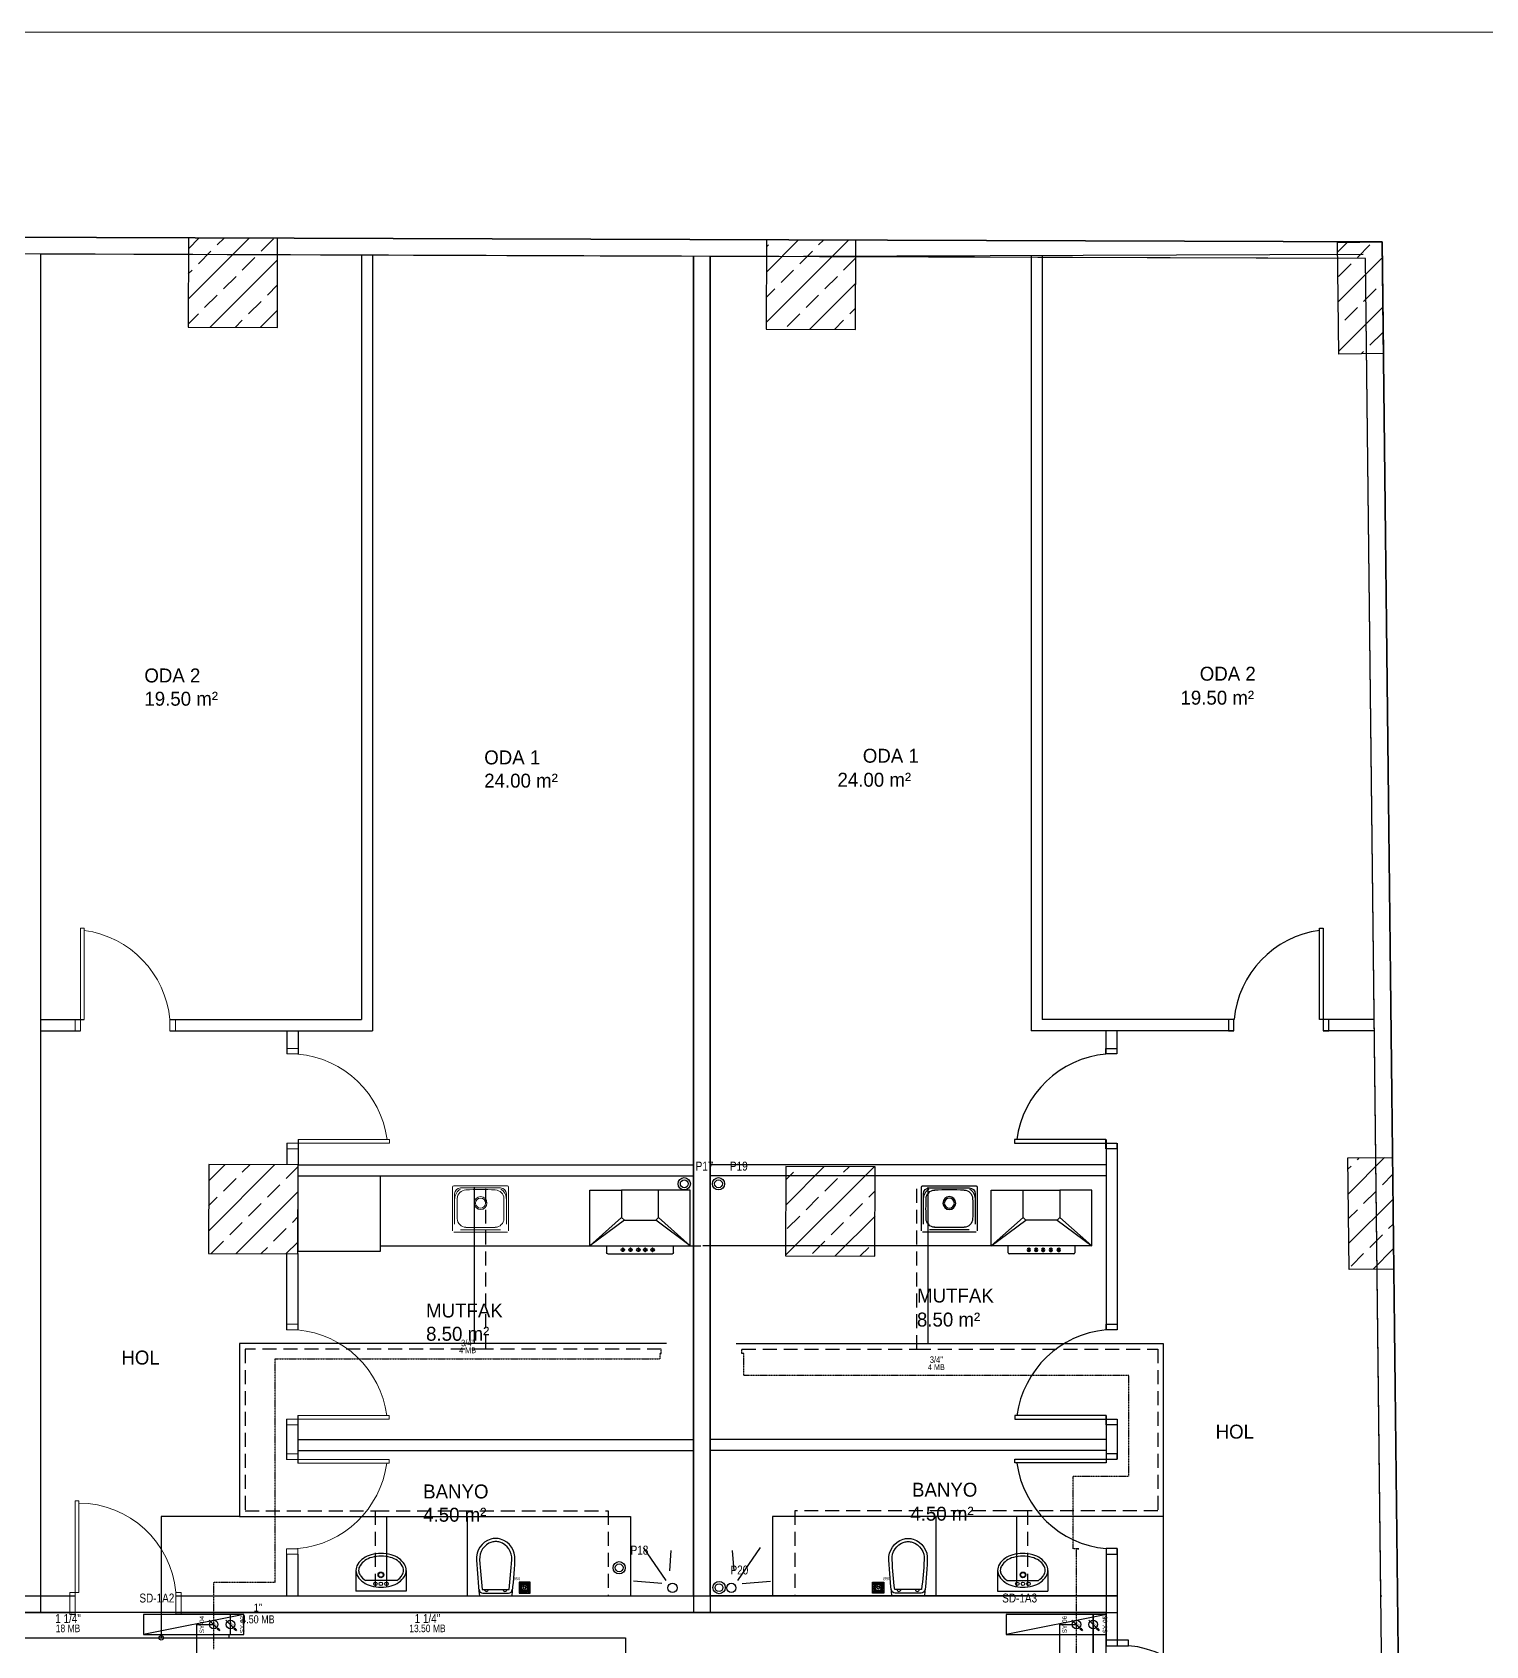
# Model space of a CAD drawing. Header units: centimetres. Extents: x 247996 to 315152, y -468471 to -440326.
# Drawn here: x 255260 to 256563, y -441772 to -440327 of the extents above; entities that cross this region are included whole.
import ezdxf
from ezdxf.enums import TextEntityAlignment as Align

# ---------------------------------------------------------------- set-up
doc = ezdxf.new("R2010")
doc.units = ezdxf.units.CM
doc.linetypes.add('0', pattern=[500, 500])
doc.linetypes.add('BASMA HATTI', pattern=[0.375, 0.25, -0.125])
for name, color, linetype, lineweight in [('SCOTT-ANTED', 144, 'Continuous', 0), ('SCOTT-ARC_Tefriş1', 117, 'Continuous', 9), ('SCOTT-M_Kapi_Kesit', 171, 'Continuous', 20), ('SCOTT-MTY-SICAKSU-BORU', 1, 'BASMA HATTI', 30), ('SCOTT-MTY-SOGUKSU-BORU', 5, '0', 30), ('SCOTT-MTY-TEMIZSU-CAP', 101, 'Continuous', 30)]:
    doc.layers.add(name, color=color, linetype=linetype, lineweight=lineweight)
for name, color, linetype in [('SCOTT-MD-YUK-BIRIMI', 7, 'Continuous'), ('SCOTT-MKDU0', 50, 'Continuous'), ('SCOTT-MTY-PISSU-KOLON', 211, 'Continuous'), ('SCOTT-MTY-PISSU-KOLONNO', 211, 'Continuous'), ('SCOTT-MTY-SAYAC', 3, 'Continuous'), ('SCOTT-MTY-SIRKULASYON-BORU', 31, 'Continuous'), ('SCOTT-MTY-TEFRIS', 15, 'Continuous'), ('SCOTT-MTY-VANA', 1, 'Continuous')]:
    doc.layers.add(name, color=color, linetype=linetype)
doc.styles.add('CAP', font='wturkce.SHX', dxfattribs={"width": 0.65})
doc.styles.add('MtXpl_Comic_Sans_MS', font='comic.ttf')
doc.styles.add('ROTAS', font='arial.ttf')

# ---------------------------------------------------------------- blocks, each defined once
blk = doc.blocks.new('T-DOLAP')
blk.add_line((-45, -9), (45, 9))
blk.add_lwpolyline([(-45, -9), (45, -9), (45, 9), (-45, 9)], close=True)
blk = doc.blocks.new('MTY-SU SAYACI')
at = {"layer": 'SCOTT-MTY-VANA'}
blk.add_hatch(color=256, dxfattribs=at).paths.add_polyline_path([(9.8, 9.8), (5.6, 7), (7, 5.6)])
for p, q in [((-7.3, -7.3), (6.3, 6.3)), ((5.6, 7), (9.8, 9.8)), ((7, 5.6), (5.6, 7)), ((7, 5.6), (9.8, 9.8))]:
    blk.add_line(p, q, dxfattribs=at)
blk.add_circle((0, 0), 7, dxfattribs=at)
blk.add_attdef('CAP', (-2.3, -1.2), '', height=2.5, rotation=45, dxfattribs=at)
blk = doc.blocks.new('T-KOLON-P')
for radius in [5.5, 3.5]:
    blk.add_circle((0, 0), radius)
blk = doc.blocks.new('ocak+dav')
for p, q in [((0, 50), (28.5, 24.5)), ((31, 27), (0, 50)), ((0, 50), (90, 50)), ((0, 50), (0, 0)), ((90, 50), (59, 27)), ((61.5, 24.5), (90, 50)), ((90, 50), (90, 0)), ((0, 0), (28.5, 0)), ((90, 0), (61.5, 0))]:
    blk.add_line(p, q)
at = {"color": 251}
for p, q in [((15, 50), (15, 56.3)), ((16, 57.3), (74, 57.3)), ((75, 56.3), (75, 50))]:
    blk.add_line(p, q, dxfattribs=at)
at = {"color": 7}
for p, q in [((29.2, 54.6), (29.2, 55.1)), ((29.8, 55.1), (29.2, 55.1)), ((29.2, 52.1), (29.2, 54.6)), ((29.8, 52.1), (29.2, 52.1)), ((29.8, 54.6), (29.8, 55.1)), ((29.8, 52.1), (29.8, 54.6)), ((36.2, 54.6), (36.2, 55.1)), ((36.8, 55.1), (36.2, 55.1)), ((36.2, 52.1), (36.2, 54.6)), ((36.8, 52.1), (36.2, 52.1)), ((36.8, 54.6), (36.8, 55.1)), ((36.8, 52.1), (36.8, 54.6)), ((43.2, 54.6), (43.2, 55.1)), ((43.8, 55.1), (43.2, 55.1)), ((43.2, 52.1), (43.2, 54.6)), ((43.8, 52.1), (43.2, 52.1)), ((43.8, 54.6), (43.8, 55.1)), ((43.8, 52.1), (43.8, 54.6)), ((49.4, 54.6), (49.4, 55.1)), ((49.4, 55.1), (50, 55.1)), ((49.4, 52.1), (49.4, 54.6)), ((50, 52.1), (49.4, 52.1)), ((50, 54.6), (50, 55.1)), ((50, 52.1), (50, 54.6)), ((55.9, 54.6), (55.9, 55.1)), ((55.9, 55.1), (56.6, 55.1)), ((55.9, 52.1), (55.9, 54.6)), ((56.6, 52.1), (55.9, 52.1)), ((56.6, 54.6), (56.6, 55.1)), ((56.6, 52.1), (56.6, 54.6))]:
    blk.add_line(p, q, dxfattribs=at)
at = {"color": 251}
for centre, start, end in [((16, 56.3), 90, 180), ((74, 56.3), 0, 90)]:
    blk.add_arc(centre, 1, start, end, dxfattribs=at)
at = {"color": 7}
for centre, start, end in [((29.5, 53.6), 102.6235, 257.3767), ((29.5, 53.6), 280.5754, 79.4621), ((36.5, 53.6), 102.6235, 257.3767), ((36.5, 53.6), 280.5754, 79.4621), ((43.5, 53.6), 102.6235, 257.3767), ((43.5, 53.6), 280.5754, 79.4621), ((49.7, 53.6), 102.6235, 257.3767), ((49.7, 53.6), 280.5754, 79.4621), ((56.3, 53.6), 102.6235, 257.3767), ((56.3, 53.6), 280.5754, 79.4621)]:
    blk.add_arc(centre, 1.54, start, end, dxfattribs=at)
at = {"invisible_edges": 1}
for points in [[(61.5, 24.5), (28.5, 24.5), (31, 27), (59, 27)], [(28.5, 24.5), (61.5, 24.5), (61.5, 0), (28.5, 0)]]:
    blk.add_3dface(points, dxfattribs=at)
blk = doc.blocks.new('UIU')
at = {"layer": 'SCOTT-ARC_Tefriş1'}
for p, q in [((534349.4, 4471056.6), (534349.4, 4471096)), ((534350.4, 4471097), (534398.4, 4471097)), ((534356.6, 4471095.2), (534392.3, 4471095.2)), ((534399.4, 4471096), (534399.4, 4471056.6)), ((534351.3, 4471062.8), (534351.3, 4471089.9)), ((534397.6, 4471089.9), (534397.6, 4471062.8)), ((534398.4, 4471055.6), (534350.4, 4471055.6)), ((534392.3, 4471057.5), (534356.6, 4471057.5))]:
    blk.add_line(p, q, dxfattribs=at)
at = {"layer": 'SCOTT-ARC_Tefriş1', "extrusion": (0, 0, -1)}
for centre, major_axis, start_param, end_param in [((534350.4, 4471096), (0.707, 0.707), 3.926991, 5.497787), ((534356.6, 4471089.9), (-3.75, 3.75), 5.497787, 7.068583), ((534361.4, 4471085.4), (-7.14, 7.14), 5.524757, 6.541187), ((534361.5, 4471085.4), (-5.66, 5.66), 5.524757, 7.028844), ((534374.4, 4470761.4), (332.3, 0), 4.67265, 4.752129), ((534387.3, 4471085.4), (-5.66, 5.66), 0.825137, 2.329224), ((534392.3, 4471089.9), (3.75, 3.75), -0.785398, 0.785398), ((534387.4, 4471085.4), (7.14, 7.14), -0.258001, 0.758428), ((534398.4, 4471096), (0.707, 0.707), -0.785398, 0.785398), ((534685.7, 4471076.6), (-234.9, 234.9), 5.470817, 5.524757), ((534374.4, 4471081.6), (-4.07, 4.07), 3.926991, 10.210176), ((534374.4, 4471081.6), (-3.18, 3.18), 3.926991, 10.210176), ((534063.2, 4471076.6), (234.9, 234.9), 0.758428, 0.812368), ((534361.5, 4471067.9), (5.66, 5.66), 2.395934, 3.900021), ((534387.3, 4471067.9), (5.66, 5.66), 0.812368, 2.316455), ((534374.4, 4471391.9), (332.3, 0), 1.531058, 1.610536)]:
    blk.add_ellipse(centre, major_axis=major_axis, ratio=1, start_param=start_param, end_param=end_param, dxfattribs=at)
blk = doc.blocks.new('asudhsaudhsa')
at = {"layer": 'SCOTT-M_Kapi_Kesit'}
for points in [[(526319.1, 4501829.3), (526319.1, 4501834.3), (526329.1, 4501834.3), (526329.1, 4501829.3), (526319.1, 4501829.3)], [(526319.1, 4501744.3), (526319.1, 4501749.3), (526329.1, 4501749.3), (526329.1, 4501744.3), (526319.1, 4501744.3)]]:
    blk.add_lwpolyline(points, dxfattribs=at)
blk.add_lwpolyline([(526329.1, 4501829.3), (526329.1, 4501826), (526410.9, 4501826), (526410.9, 4501829.3)], close=True, dxfattribs=at)
blk.add_arc((526320.8, 4501837.9), 88.9, 275.3081, 352.3253, dxfattribs=at)
blk = doc.blocks.new('uhasduhsadu')
at = {"layer": 'SCOTT-M_Kapi_Kesit'}
blk.add_lwpolyline([(684335.9, 4531169.3), (684332.6, 4531169.3), (684332.6, 4531251.2), (684335.9, 4531251.2)], close=True, dxfattribs=at)
for points in [[(684240.9, 4531149.3), (684245.9, 4531149.3), (684245.9, 4531169.3), (684240.9, 4531169.3), (684240.9, 4531149.3)], [(684335.9, 4531149.3), (684340.9, 4531149.3), (684340.9, 4531169.3), (684335.9, 4531169.3), (684335.9, 4531149.3)]]:
    blk.add_lwpolyline(points, dxfattribs=at)
blk.add_arc((684333.2, 4531161.7), 87.6, 90.3687, 174.9809, dxfattribs=at)
blk = doc.blocks.new('SUZGEC1')
at = {"layer": 'SCOTT-MTY-TEFRIS'}
blk.add_lwpolyline([(-5, -5), (-5, 5), (5, 5), (5, -5)], close=True, dxfattribs=at)
for points in [[(-4.3, 3.9), (-2, 1.5, 0.029484), (-2.2, 1.3), (-4.3, 2.5)], [(-2.5, 0.3), (-4.3, 0.3), (-4.3, 1.7), (-2.4, 0.7, 0.032775)], [(-3.9, 4.3), (-2.5, 4.3), (-1.3, 2.2, 0.029484), (-1.5, 2)], [(-0.7, 2.4, -0.032775), (-0.3, 2.5), (-0.3, 4.3), (-1.7, 4.3)], [(0.3, 2.5), (0.3, 4.3), (1.7, 4.3), (0.7, 2.4, 0.032775)], [(1.3, 2.2), (2.5, 4.3), (3.9, 4.3), (1.5, 2, 0.029484)], [(4.3, 3.9), (2, 1.5, -0.029484), (2.2, 1.3), (4.3, 2.5)], [(4.3, 0.3), (4.3, 1.7), (2.4, 0.7, -0.032775), (2.5, 0.3)], [(-2.5, -0.3), (-4.3, -0.3), (-4.3, -1.7), (-2.4, -0.7, -0.032775)], [(-4.3, -3.9), (-2, -1.5, -0.029484), (-2.2, -1.3), (-4.3, -2.5)], [(-3.9, -4.3), (-2.5, -4.3), (-1.3, -2.2, -0.029484), (-1.5, -2)], [(-0.3, -4.3), (-1.7, -4.3), (-0.7, -2.4, 0.032775), (-0.3, -2.5)], [(0.3, -2.5), (0.3, -4.3), (1.7, -4.3), (0.7, -2.4, -0.032775)], [(2.5, -4.3), (1.3, -2.2, 0.029484), (1.5, -2), (3.9, -4.3)], [(4.3, -2.5), (4.3, -3.9), (2, -1.5, 0.029484), (2.2, -1.3)], [(4.3, -0.3), (4.3, -1.7), (2.4, -0.7, 0.032775), (2.5, -0.3)]]:
    blk.add_lwpolyline(points, format="xyb", close=True, dxfattribs=at)
blk.add_circle((0, 0), 1.25, dxfattribs=at)
at = {"layer": 'SCOTT-MD-YUK-BIRIMI', "color": 6, "style": 'CAP'}
for tag, p in [('PS', (-2.1, 0)), ('PSCP', (4.3, 6.7))]:
    blk.add_attdef(tag, p, '', height=2.5, dxfattribs=at)

msp = doc.modelspace()

# ---------------------------------------------------------------- linework, layer by layer
at = {"layer": 'SCOTT-ANTED'}
msp.add_line((276712.4, -440326.5), (248038.8, -440326.5), dxfattribs=at)
at = {"layer": 'SCOTT-MKDU0', "color": 8, "ltscale": 0.03}
for p, q in [((256469.8, -440514.4), (254652.9, -440508.2)), ((254652.9, -440508.2), (256469.8, -440514.4)), ((256454.9, -440529.3), (254667.9, -440523.2)), ((255400.3, -440510.8), (255400.1, -440590.8)), ((255400.2, -440565.5), (255454.7, -440511)), ((255400.3, -440520.5), (255410, -440510.8)), ((255480.3, -440511), (255400.3, -440510.8)), ((255409.3, -440533.9), (255420.5, -440522.7)), ((255426.2, -440517.1), (255432.4, -440510.9)), ((255465.4, -440522.7), (255476.7, -440511.5)), ((255480.1, -440591), (255480.3, -440511)), ((255918.3, -440512.5), (255918.1, -440592.5)), ((255918.1, -440586.4), (255991.7, -440512.8)), ((255918.2, -440541.4), (255947, -440512.6)), ((255998.3, -440512.8), (255918.3, -440512.5)), ((255918.3, -440518.8), (255920.1, -440517.1)), ((255948.1, -440533.9), (255959.4, -440522.7)), ((255965, -440517.1), (255969.4, -440512.7)), ((255998.1, -440592.8), (255998.3, -440512.8)), ((256429.9, -440514.9), (256469.9, -440514.4)), ((256431, -440614.9), (256429.9, -440514.9)), ((256430, -440523.5), (256438.7, -440514.8)), ((256447.7, -440528.3), (256458.9, -440517.1)), ((256500.1, -443160.1), (256469.8, -440514.4)), ((256469.8, -440514.4), (256500.1, -443160.1)), ((256469.9, -440514.4), (256471, -440614.4)), ((255267.9, -440525.2), (255267.9, -441742.1)), ((255267.9, -440525.3), (255267.9, -441742.1)), ((255852.9, -440527.3), (255267.9, -440525.3)), ((255267.9, -440525.3), (255267.9, -441727.1)), ((255419.8, -440590.8), (255480.3, -440530.3)), ((255448.6, -440539.6), (255459.8, -440528.3)), ((255555.4, -440526.3), (255555.4, -441211)), ((255565.4, -440526.3), (255565.4, -441221)), ((255852.9, -440527.3), (255852.9, -441742.1)), ((255852.9, -440527.3), (255852.9, -441742.1)), ((255852.9, -441727.1), (255852.9, -440527.3)), ((255867.9, -440527.3), (256452.9, -440525.3)), ((255867.9, -440527.3), (255867.9, -441742.1)), ((255867.9, -441727.1), (255867.9, -440527.3)), ((256454.9, -440529.3), (255867.9, -440527.3)), ((255867.9, -440527.3), (255867.9, -441727.1)), ((255867.9, -440527.3), (255867.9, -441742.1)), ((255987.4, -440539.6), (255998.3, -440528.7)), ((256155.4, -440526.3), (256155.4, -441221)), ((256165.4, -440526.3), (256165.4, -441211)), ((256430.5, -440567.9), (256470.1, -440528.4)), ((256430.8, -440545.2), (256442, -440533.9)), ((256485.1, -443159.5), (256454.9, -440529.3)), ((256468.6, -441727.1), (256454.9, -440529.3)), ((255400.2, -440543), (255403.7, -440539.6)), ((255431.8, -440556.4), (255443, -440545.2)), ((255931.3, -440550.8), (255942.5, -440539.6)), ((255956.7, -440592.7), (255998.2, -440551.2)), ((255970.6, -440556.4), (255981.8, -440545.2)), ((256470.1, -440550.8), (256470.3, -440550.6)), ((255414.9, -440573.2), (255426.2, -440562)), ((255471.1, -440562), (255480.2, -440552.9)), ((255918.2, -440563.9), (255925.7, -440556.4)), ((255953.7, -440573.2), (255965, -440562)), ((256453.3, -440567.6), (256464.5, -440556.4)), ((255400.1, -440588.1), (255409.3, -440578.8)), ((255454.2, -440578.8), (255465.4, -440567.6)), ((255464.5, -440591), (255480.1, -440575.4)), ((255936.9, -440590.1), (255948.1, -440578.8)), ((255993, -440578.8), (255998.1, -440573.7)), ((256431, -440612.3), (256470.6, -440572.8)), ((256436.4, -440584.5), (256447.7, -440573.2)), ((255400.1, -440590.8), (255480.1, -440591)), ((255442.1, -440590.9), (255448.6, -440584.5)), ((255918.1, -440592.5), (255998.1, -440592.8)), ((255979.1, -440592.8), (255987.4, -440584.5)), ((256430.8, -440590.1), (256430.8, -440590.1)), ((256458.9, -440606.9), (256470.1, -440595.7)), ((256471, -440614.4), (256431, -440614.9)), ((256451.1, -440614.6), (256453.3, -440612.5)), ((255267.9, -441211), (255307.1, -441211)), ((255383.8, -441211), (255555.4, -441211)), ((256337.1, -441211), (256165.4, -441211)), ((256462.7, -441211), (256413.8, -441211)), ((255267.9, -441221), (255303.8, -441221)), ((255267.9, -441221), (255303.8, -441221)), ((255383.8, -441221), (255565.4, -441221)), ((255383.8, -441221), (255565.4, -441221)), ((255488.6, -441220.7), (255488.6, -441241.8)), ((255498.6, -441220.7), (255498.6, -441241.8)), ((256337.1, -441221), (256155.4, -441221)), ((256337.1, -441221), (256155.4, -441221)), ((256222.3, -441220.7), (256222.3, -441241.8)), ((256232.3, -441220.7), (256232.3, -441241.8)), ((256462.8, -441221), (256417.1, -441221)), ((256462.8, -441221), (256417.1, -441221)), ((255498.6, -441318.5), (255498.6, -441340.7)), ((256222.6, -441318.5), (256222.6, -441341)), ((255488.6, -441321.8), (255488.6, -441340.7)), ((256222.6, -441321.8), (256222.6, -441488.9)), ((256232.6, -441321.8), (256232.6, -441383.6)), ((255418.6, -441340.7), (255418.3, -441420.7)), ((255418.4, -441400.5), (255477.9, -441340.9)), ((255418.5, -441355.4), (255433.2, -441340.8)), ((255498.6, -441341), (255418.6, -441340.7)), ((255448.6, -441347.8), (255455.6, -441340.8)), ((255487.9, -441353.4), (255498.6, -441342.7)), ((255498.3, -441421), (255498.6, -441341)), ((255498.6, -441341), (255852.9, -441341)), ((256222.6, -441341), (255867.9, -441341)), ((255935.7, -441342.6), (255935.4, -441422.6)), ((255935.4, -441422.2), (256014.8, -441342.9)), ((255935.6, -441377.2), (255970, -441342.7)), ((256015.7, -441342.9), (255935.7, -441342.6)), ((255935.7, -441354.6), (255942.5, -441347.8)), ((255987.4, -441347.8), (255992.4, -441342.8)), ((256015.4, -441422.9), (256015.7, -441342.9)), ((256439.3, -441334.9), (256479.3, -441334.5)), ((256440.4, -441434.9), (256439.3, -441334.9)), ((256439.4, -441344.8), (256442, -441342.2)), ((256439.7, -441367), (256472.1, -441334.6)), ((256447.7, -441336.6), (256449.4, -441334.8)), ((256479.3, -441334.5), (256480.4, -441434.5)), ((255431.8, -441364.6), (255443, -441353.4)), ((255471.1, -441370.2), (255482.3, -441359)), ((255498.6, -441351), (255852.9, -441351)), ((256222.3, -441351), (255867.9, -441351)), ((255970.6, -441364.6), (255981.8, -441353.4)), ((256057.1, -441400.4), (256057.1, -441361)), ((256058.1, -441360), (256106.1, -441360)), ((256064.3, -441361.8), (256100, -441361.8)), ((256107.1, -441361), (256107.1, -441400.4)), ((256470.1, -441359), (256479.5, -441349.6)), ((255418.4, -441377.9), (255426.2, -441370.2)), ((255442.9, -441420.8), (255498.5, -441365.2)), ((255454.2, -441387.1), (255465.4, -441375.8)), ((255953.7, -441381.5), (255965, -441370.2)), ((255993, -441387.1), (256004.3, -441375.8)), ((256009.9, -441370.2), (256015.6, -441364.5)), ((256059, -441394.2), (256059, -441367.1)), ((256105.3, -441367.1), (256105.3, -441394.2)), ((256119.7, -441363.7), (256148.2, -441363.7)), ((256119.7, -441413.7), (256119.7, -441363.7)), ((256209.7, -441363.7), (256181.2, -441363.7)), ((256209.7, -441413.7), (256209.7, -441363.7)), ((256440.2, -441411.4), (256479.7, -441371.8)), ((256453.3, -441375.8), (256464.5, -441364.6)), ((255493.5, -441392.7), (255498.4, -441387.8)), ((255936.9, -441398.3), (255948.1, -441387.1)), ((255979.8, -441422.8), (256015.6, -441387)), ((256148.2, -441388.2), (256119.7, -441413.7)), ((256119.7, -441413.7), (256150.7, -441390.7)), ((256178.7, -441390.7), (256209.7, -441413.7)), ((256209.7, -441413.7), (256181.2, -441388.2)), ((256232.6, -441383.6), (256232.6, -441488.9)), ((256439.9, -441389.2), (256447.7, -441381.5)), ((255437.4, -441403.9), (255448.6, -441392.7)), ((255476.7, -441409.5), (255487.9, -441398.3)), ((255976.2, -441403.9), (255987.4, -441392.7)), ((256106.1, -441401.4), (256058.1, -441401.4)), ((256100, -441399.5), (256064.3, -441399.5)), ((256458.9, -441415.1), (256470.1, -441403.9)), ((256475.7, -441398.3), (256480, -441394)), ((255420.6, -441420.7), (255431.8, -441409.5)), ((255465.3, -441420.9), (255471.1, -441415.1)), ((255487.7, -441420.9), (255498.3, -441410.3)), ((255498.3, -441413.7), (255498.6, -441413.7)), ((255498.3, -441413.7), (255498.6, -441413.7)), ((255572.2, -441413.7), (255859.5, -441413.7)), ((255572.2, -441413.7), (255859.5, -441413.7)), ((256148.7, -441413.7), (255861.4, -441413.7)), ((256148.7, -441413.7), (255861.4, -441413.7)), ((255959.4, -441420.7), (255970.6, -441409.5)), ((256002.2, -441422.8), (256009.9, -441415.1)), ((256209.7, -441413.7), (256119.7, -441413.7)), ((256134.7, -441420), (256134.7, -441413.7)), ((256153.1, -441415.7), (256153.1, -441418.3)), ((256153.1, -441415.7), (256153.7, -441415.7)), ((256153.1, -441418.3), (256153.1, -441418.8)), ((256153.7, -441418.8), (256153.1, -441418.8)), ((256153.7, -441415.7), (256153.7, -441418.3)), ((256153.7, -441418.3), (256153.7, -441418.8)), ((256159.7, -441415.7), (256159.7, -441418.3)), ((256159.7, -441415.7), (256160.3, -441415.7)), ((256159.7, -441418.3), (256159.7, -441418.8)), ((256160.3, -441418.8), (256159.7, -441418.8)), ((256160.3, -441415.7), (256160.3, -441418.3)), ((256160.3, -441418.3), (256160.3, -441418.8)), ((256165.9, -441415.7), (256165.9, -441418.3)), ((256165.9, -441415.7), (256166.5, -441415.7)), ((256165.9, -441418.3), (256165.9, -441418.8)), ((256165.9, -441418.8), (256166.5, -441418.8)), ((256166.5, -441415.7), (256166.5, -441418.3)), ((256166.5, -441418.3), (256166.5, -441418.8)), ((256172.9, -441415.7), (256172.9, -441418.3)), ((256172.9, -441415.7), (256173.5, -441415.7)), ((256172.9, -441418.3), (256172.9, -441418.8)), ((256172.9, -441418.8), (256173.5, -441418.8)), ((256173.5, -441415.7), (256173.5, -441418.3)), ((256173.5, -441418.3), (256173.5, -441418.8)), ((256179.8, -441415.7), (256179.8, -441418.3)), ((256179.8, -441415.7), (256180.5, -441415.7)), ((256179.8, -441418.3), (256179.8, -441418.8)), ((256179.8, -441418.8), (256180.5, -441418.8)), ((256180.5, -441415.7), (256180.5, -441418.3)), ((256180.5, -441418.3), (256180.5, -441418.8)), ((256194.7, -441413.7), (256194.7, -441420)), ((256222.6, -441413.7), (256222.3, -441413.7)), ((256222.6, -441413.7), (256222.3, -441413.7)), ((256461.8, -441434.7), (256480.2, -441416.2)), ((255418.3, -441420.7), (255498.3, -441421)), ((255488.3, -441420.7), (255488.3, -441488.9)), ((255498.3, -441420.7), (255498.3, -441488.9)), ((255935.4, -441422.6), (256015.4, -441422.9)), ((256193.7, -441421), (256135.7, -441421)), ((256480.4, -441434.5), (256440.4, -441434.9)), ((256442, -441432), (256453.3, -441420.7)), ((255488.3, -441568.9), (255488.3, -441604.9)), ((255498.3, -441565.6), (255498.3, -441608.2)), ((256222.6, -441565.6), (256222.6, -441608.2)), ((256232.6, -441568.9), (256232.6, -441604.9)), ((255498.3, -441587.1), (255852.9, -441587.1)), ((256222.6, -441587.1), (255867.9, -441587.1)), ((255498.3, -441597.1), (255852.9, -441597.1)), ((256222.6, -441597.1), (255867.9, -441597.1)), ((255488.3, -441689.9), (255488.3, -441727.1)), ((255498.3, -441689.9), (255498.3, -441727.1)), ((255828.3, -441713.4), (255808.1, -441683.8)), ((255831.6, -441704.9), (255833, -441686.6)), ((255889.3, -441704.9), (255887.9, -441686.6)), ((255892.6, -441713.4), (255912.8, -441683.8)), ((256222.6, -441689.9), (256222.6, -441771.9)), ((256232.6, -441684.9), (256232.6, -441771.9)), ((255550.5, -441704.4), (255550.5, -441723.1)), ((255595.5, -441704.4), (255595.5, -441723.1)), ((256125.4, -441704.4), (256125.4, -441723.1)), ((256170.4, -441704.4), (256170.4, -441723.1)), ((255595.5, -441723.1), (255550.5, -441723.1)), ((255587.1, -441713.4), (255558.9, -441713.4)), ((255824.4, -441716.1), (255799, -441714.2)), ((255896.5, -441716.1), (255921.9, -441714.2)), ((256125.4, -441723.1), (256170.4, -441723.1)), ((256133.8, -441713.4), (256161.9, -441713.4)), ((255221.9, -441727.1), (255299, -441727.1)), ((255267.9, -441727.1), (255299, -441727.1)), ((255389, -441727.1), (256232.6, -441727.1)), ((255389, -441727.1), (255852.9, -441727.1)), ((256232.6, -441727.1), (255867.9, -441727.1)), ((255867.9, -441727.1), (256232.6, -441727.1)), ((256468.6, -441727.1), (256469.6, -441727.1)), ((256222.6, -441742.1), (254668.2, -441742.1)), ((255221.9, -441742.1), (255299, -441742.1)), ((255389, -441742.1), (256232.6, -441742.1)), ((256222.6, -441892.1), (256222.6, -441742.1))]:
    msp.add_line(p, q, dxfattribs=at)
for points in [[(256417.1, -441211), (256413.8, -441211), (256413.8, -441129.1), (256417.1, -441129.1)], [(256222.3, -441321.8), (256222.3, -441318.5), (256140.5, -441318.5), (256140.5, -441321.8)], [(255498.6, -441351), (255572.2, -441351), (255572.2, -441418.7), (255498.6, -441418.7)], [(256222.6, -441568.9), (256222.6, -441565.6), (256140.7, -441565.6), (256140.7, -441568.9)], [(256222.6, -441604.9), (256222.6, -441608.2), (256140.7, -441608.2), (256140.7, -441604.9)]]:
    msp.add_lwpolyline(points, close=True, dxfattribs=at)
for points in [[(256332.1, -441221), (256337.1, -441221), (256337.1, -441211), (256332.1, -441211), (256332.1, -441221)], [(256417.1, -441221), (256422.1, -441221), (256422.1, -441211), (256417.1, -441211), (256417.1, -441221)], [(256232.3, -441236.8), (256232.3, -441241.8), (256222.3, -441241.8), (256222.3, -441236.8), (256232.3, -441236.8)], [(256232.3, -441321.8), (256232.3, -441326.8), (256222.3, -441326.8), (256222.3, -441321.8), (256232.3, -441321.8)], [(256232.6, -441483.9), (256232.6, -441488.9), (256222.6, -441488.9), (256222.6, -441483.9), (256232.6, -441483.9)], [(256232.6, -441568.9), (256232.6, -441573.9), (256222.6, -441573.9), (256222.6, -441568.9), (256232.6, -441568.9)], [(256232.6, -441604.9), (256232.6, -441599.9), (256222.6, -441599.9), (256222.6, -441604.9), (256232.6, -441604.9)], [(256232.6, -441689.9), (256232.6, -441684.9), (256222.6, -441684.9), (256222.6, -441689.9), (256232.6, -441689.9)], [(256222.6, -441766.9), (256222.6, -441771.9), (256242.6, -441771.9), (256242.6, -441766.9), (256222.6, -441766.9)], [(256222.6, -441766.9), (256222.6, -441771.9), (256242.6, -441771.9), (256242.6, -441766.9), (256222.6, -441766.9)], [(256222.6, -441766.9), (256222.6, -441771.9), (256242.6, -441771.9), (256242.6, -441766.9), (256222.6, -441766.9)]]:
    msp.add_lwpolyline(points, dxfattribs=at)
for points in [[(255690.3, -441727.1, 0.01664), (255692.9, -441695.3, 0.351622), (255680.1, -441676.4, 0.068714), (255675.7, -441675.8, 0.068714), (255671.2, -441676.4, 0.351622), (255658.5, -441695.3, 0.01664), (255661.1, -441727.1)], [(255687.7, -441721.5, 0.016866), (255690, -441695.1, 0.351778), (255679.3, -441679.1, 0.068022), (255675.7, -441678.6, 0.068022), (255672.1, -441679.1, 0.351778), (255661.3, -441695.1, 0.016866), (255663.6, -441721.5)], [(256030.6, -441727.1, -0.01664), (256028, -441695.3, -0.351622), (256040.8, -441676.4, -0.068714), (256045.2, -441675.8, -0.068714), (256049.7, -441676.4, -0.351622), (256062.4, -441695.3, -0.01664), (256059.8, -441727.1)], [(256033.2, -441721.5, -0.016866), (256030.9, -441695.1, -0.351778), (256041.6, -441679.1, -0.068022), (256045.2, -441678.6, -0.068022), (256048.8, -441679.1, -0.351778), (256059.6, -441695.1, -0.016866), (256057.2, -441721.5)]]:
    msp.add_lwpolyline(points, format="xyb", close=True, dxfattribs=at)
for points in [[(255660.8, -441721.7, 0.389191), (255664.1, -441724.7), (255675.7, -441724.7), (255687.2, -441724.7, 0.389191), (255690.5, -441721.7, 0.389191)], [(256060.1, -441721.7, -0.389191), (256056.8, -441724.7), (256045.2, -441724.7), (256033.7, -441724.7, -0.389191), (256030.4, -441721.7, -0.389191)]]:
    msp.add_lwpolyline(points, format="xyb", dxfattribs=at)
for centre, radius in [((255572.8, -441708.5), 2.52), ((255572.8, -441708.5), 2.12), ((256148.1, -441708.5), 2.52), ((256148.1, -441708.5), 2.12), ((255567.9, -441716.5), 1.56), ((255572.8, -441716.5), 1.56), ((255577.8, -441716.5), 1.56), ((255834.1, -441720.1, 51), 4.14), ((255886.8, -441720.1, 51), 4.14), ((256143, -441716.5), 1.56), ((256148.1, -441716.5), 1.56), ((256153, -441716.5), 1.56)]:
    msp.add_circle(centre, radius, dxfattribs=at)
for centre, radius, start, end in [((256425.7, -441219.2), 88.9, 97.6747, 174.6919), ((256230.6, -441330.4), 88.9, 95.3081, 172.3253), ((256135.7, -441420), 1, 180, 270), ((256153.4, -441417.3), 1.54, 100.5754, 259.4621), ((256153.4, -441417.3), 1.54, 282.6235, 77.3767), ((256160, -441417.3), 1.54, 100.5754, 259.4621), ((256160, -441417.3), 1.54, 282.6235, 77.3767), ((256166.1, -441417.3), 1.54, 100.5754, 259.4621), ((256166.1, -441417.3), 1.54, 282.6235, 77.3767), ((256173.1, -441417.3), 1.54, 100.5754, 259.4621), ((256173.1, -441417.3), 1.54, 282.6235, 77.3767), ((256180.1, -441417.3), 1.54, 100.5754, 259.4621), ((256180.1, -441417.3), 1.54, 282.6235, 77.3767), ((256193.7, -441420), 1, 270, 0), ((256230.8, -441577.5), 88.9, 95.3081, 172.3253), ((256230.8, -441596.4), 88.9, 187.6747, 264.6919), ((255566.7, -441708), 17.2, 123.8347, 148.2866), ((255570.5, -441713.7), 24.1, 105.5176, 123.8347), ((255570.5, -441713.7), 21.7, 105.5176, 123.8347), ((255573, -441722.8), 33.5, 90, 105.5176), ((255573, -441722.8), 31.1, 90, 105.5176), ((255573, -441722.8), 33.5, 74.4824, 90), ((255573, -441722.8), 31.1, 74.4824, 90), ((255575.5, -441713.7), 21.7, 56.1653, 74.4824), ((255575.5, -441713.7), 24.1, 56.1653, 74.4824), ((255579.3, -441708), 17.2, 31.7134, 56.1653), ((256141.6, -441708), 17.2, 123.8347, 148.2866), ((256145.4, -441713.7), 24.1, 105.5176, 123.8347), ((256145.4, -441713.7), 21.7, 105.5176, 123.8347), ((256147.9, -441722.8), 33.5, 90, 105.5176), ((256147.9, -441722.8), 31.1, 90, 105.5176), ((256147.9, -441722.8), 33.5, 74.4824, 90), ((256147.9, -441722.8), 31.1, 74.4824, 90), ((256150.4, -441713.7), 21.7, 56.1653, 74.4824), ((256150.4, -441713.7), 24.1, 56.1653, 74.4824), ((256154.2, -441708), 17.2, 31.7134, 56.1653), ((255560.8, -441704.4), 10.3, 148.2866, 180), ((255560.8, -441704.4), 10.3, 180, 211.7134), ((255560.8, -441704.4), 7.93, 148.2866, 180), ((255560.8, -441704.4), 7.93, 180, 211.7134), ((255566.7, -441708), 14.8, 123.8347, 148.2866), ((255566.7, -441700.8), 14.8, 211.7134, 238.6233), ((255579.3, -441700.8), 14.8, 301.3767, 328.2866), ((255579.3, -441708), 14.8, 31.7134, 56.1653), ((255585.2, -441704.4), 7.93, 0, 31.7134), ((255585.2, -441704.4), 7.93, 328.2866, 0), ((255585.2, -441704.4), 10.3, 0, 31.7134), ((255585.2, -441704.4), 10.3, 328.2866, 0), ((256135.7, -441704.4), 10.3, 148.2866, 180), ((256135.7, -441704.4), 10.3, 180, 211.7134), ((256135.7, -441704.4), 7.93, 148.2866, 180), ((256135.7, -441704.4), 7.93, 180, 211.7134), ((256141.6, -441708), 14.8, 123.8347, 148.2866), ((256141.6, -441700.8), 14.8, 211.7134, 238.6233), ((256154.2, -441700.8), 14.8, 301.3767, 328.2866), ((256154.2, -441708), 14.8, 31.7134, 56.1653), ((256160.1, -441704.4), 7.93, 0, 31.7134), ((256160.1, -441704.4), 7.93, 328.2866, 0), ((256160.1, -441704.4), 10.3, 0, 31.7134), ((256160.1, -441704.4), 10.3, 328.2866, 0), ((255566.7, -441700.8), 17.2, 211.7134, 236.1653), ((255570.5, -441695.1), 24.1, 236.1653, 254.4824), ((255573, -441686), 33.5, 254.4824, 270), ((255573, -441686), 33.5, 270, 285.5176), ((255575.5, -441695.1), 24.1, 285.5176, 303.8347), ((255579.3, -441700.8), 17.2, 303.8347, 328.2866), ((255667.4, -441721.5), 1.78, 180, 0), ((255684, -441721.5), 1.78, 180, 0), ((256036.9, -441721.5), 1.78, 180, 0), ((256053.5, -441721.5), 1.78, 180, 0), ((256141.6, -441700.8), 17.2, 211.7134, 236.1653), ((256145.4, -441695.1), 24.1, 236.1653, 254.4824), ((256147.9, -441686), 33.5, 254.4824, 270), ((256147.9, -441686), 33.5, 270, 285.5176), ((256150.4, -441695.1), 24.1, 285.5176, 303.8347), ((256154.2, -441700.8), 17.2, 303.8347, 328.2866), ((256234.9, -441859.2), 87.6, 0.3687, 84.9809)]:
    msp.add_arc(centre, radius, start, end, dxfattribs=at)
at = {"layer": 'SCOTT-MKDU0', "color": 8, "ltscale": 0.03, "extrusion": (0, 0, -1)}
for centre, major_axis, start_param, end_param in [((256058.1, -441361), (0.707, 0.707), 3.926991, 5.497787), ((256064.3, -441367.1), (-3.75, 3.75), 5.497787, 7.068583), ((256100, -441367.1), (3.75, 3.75), -0.785398, 0.785398), ((256106.1, -441361), (0.707, 0.707), -0.785398, 0.785398), ((256069.1, -441371.6), (-7.14, 7.14), 5.524757, 6.541187), ((256393.4, -441380.4), (-234.9, 234.9), 5.470817, 5.524757), ((256069.3, -441371.7), (-5.66, 5.66), 5.524757, 7.028844), ((256082.1, -441695.6), (332.3, 0), 4.67265, 4.752129), ((256082.1, -441375.4), (-4.07, 4.07), 3.926991, 10.210176), ((256082.1, -441375.4), (-3.18, 3.18), 3.926991, 10.210176), ((256095, -441371.7), (-5.66, 5.66), 0.825137, 2.329224), ((256095.1, -441371.6), (7.14, 7.14), -0.258001, 0.758428), ((255770.9, -441380.4), (234.9, 234.9), 0.758428, 0.812368), ((256069.3, -441389.1), (5.66, 5.66), 2.395934, 3.900021), ((256095, -441389.1), (5.66, 5.66), 0.812368, 2.316455), ((256082.1, -441065.1), (332.3, 0), 1.531058, 1.610536)]:
    msp.add_ellipse(centre, major_axis=major_axis, ratio=1, start_param=start_param, end_param=end_param, dxfattribs=at)
at = {"layer": 'SCOTT-MKDU0', "color": 8, "ltscale": 0.03, "invisible_edges": 1}
for points in [[(256181.2, -441388.2), (256148.2, -441388.2), (256148.2, -441363.7), (256181.2, -441363.7)], [(256148.2, -441388.2), (256181.2, -441388.2), (256178.7, -441390.7), (256150.7, -441390.7)]]:
    msp.add_3dface(points, dxfattribs=at)
at = {"layer": 'SCOTT-MTY-SICAKSU-BORU', "ltscale": 50}
for p, q in [((255451.1, -441506.3), (255451.1, -441651.2)), ((255666.8, -441506.3), (255451.1, -441506.3)), ((255823.8, -441506.3), (255666.8, -441506.3)), ((255896.2, -441506.3), (256053.1, -441506.3)), ((256053.1, -441506.3), (256268.8, -441506.3)), ((256268.8, -441506.3), (256268.8, -441651.2)), ((255451.1, -441651.2), (255567.7, -441651.2)), ((256268.8, -441651.2), (256152.2, -441651.2))]:
    msp.add_line(p, q, dxfattribs=at)
for points in [[(255666.8, -441506.3), (255666.8, -441361)], [(256053.1, -441506.3), (256053.1, -441361)], [(255567.7, -441651.2), (255567.7, -441718.5)], [(255567.7, -441651.2), (255776.3, -441651.2)], [(255776.3, -441651.2), (255776.3, -441727.1)], [(255943.6, -441651.2), (255943.6, -441727.1)], [(256152.2, -441651.2), (255943.6, -441651.2)], [(256152.2, -441651.2), (256152.2, -441718.5)]]:
    msp.add_lwpolyline(points, dxfattribs=at)
at = {"layer": 'SCOTT-MTY-SICAKSU-BORU'}
for points in [[(255423, -441744), (255423, -441715), (255478, -441715), (255478, -441515), (255823, -441515), (255823, -441510), (255823.8, -441510), (255823.8, -441506.3)], [(256196, -441744), (256196, -441685), (256198, -441685), (256193, -441685), (256193, -441620), (256243, -441620), (256243, -441530), (255898, -441530), (255898, -441510), (255896.2, -441510), (255896.2, -441506.3)], [(255423, -441762), (255423, -441744)], [(256196, -441762), (256196, -441744)], [(255423, -441775), (255423, -441762)], [(256097, -441860), (256196, -441860), (256196, -441762)]]:
    msp.add_lwpolyline(points, dxfattribs=at)
at = {"layer": 'SCOTT-MTY-SIRKULASYON-BORU'}
for points in [[(255407, -441840), (255408, -441840), (255408, -441762)], [(255408, -441762), (255408, -441753), (255423, -441753)], [(256112, -441850), (256181, -441850), (256181, -441762)], [(256181, -441762), (256181, -441753), (256196, -441753)]]:
    msp.add_lwpolyline(points, dxfattribs=at)
at = {"layer": 'SCOTT-MTY-SOGUKSU-BORU', "ltscale": 50}
for p, q in [((255446.1, -441501.3), (255446.1, -441656.2)), ((255656.8, -441501.3), (255446.1, -441501.3)), ((255828.8, -441501.3), (255656.8, -441501.3)), ((255891.2, -441501.3), (256063.1, -441501.3)), ((256063.1, -441501.3), (256273.8, -441501.3)), ((256273.8, -441501.3), (256273.8, -441656.2)), ((255446.1, -441656.2), (255577.7, -441656.2)), ((256273.8, -441656.2), (256142.2, -441656.2))]:
    msp.add_line(p, q, dxfattribs=at)
for points in [[(255656.8, -441501.3), (255656.8, -441361)], [(256063.1, -441501.3), (256063.1, -441361)], [(255446.1, -441656.2), (255376, -441656.2), (255376, -441764.9)], [(255577.7, -441656.2), (255577.7, -441718.5)], [(255577.7, -441656.2), (255650, -441656.2), (255796.3, -441656.2)], [(255650, -441656.2), (255650, -441727)], [(255796.3, -441656.2), (255796.3, -441727.1)], [(255923.6, -441656.2), (255923.6, -441727.1)], [(256142.2, -441656.2), (256069.9, -441656.2), (255923.6, -441656.2)], [(256069.9, -441656.2), (256069.9, -441727)], [(256142.2, -441656.2), (256142.2, -441718.5)], [(256273.8, -441656.2), (256273.8, -441800.2), (256177.8, -441800.2)]]:
    msp.add_lwpolyline(points, dxfattribs=at)
at = {"layer": 'SCOTT-MTY-SOGUKSU-BORU'}
for points in [[(255438, -441744), (255376, -441744)], [(255438, -441762), (255438, -441744)], [(256211, -441762), (256211, -441744)], [(256211, -441744), (256211, -441800.2)], [(255148, -441765), (255437, -441765)], [(255437, -441765), (255437, -441762), (255438, -441762)], [(255437, -441765), (255792, -441765), (255792, -441870)], [(256082, -441870), (256211, -441870), (256211, -441762)]]:
    msp.add_lwpolyline(points, dxfattribs=at)
at = {"layer": 'SCOTT-MTY-SOGUKSU-BORU', "ltscale": 50}
msp.add_circle((255376, -441764.9), 2, dxfattribs=at)

# ---------------------------------------------------------------- block references
at = {"layer": 'SCOTT-MKDU0', "color": 8, "ltscale": 0.03, "rotation": 90.00000000000001}
msp.add_blockref('asudhsaudhsa', (4757133.1, -967540.1), dxfattribs=at)
at = {"layer": 'SCOTT-MKDU0', "color": 8, "ltscale": 0.03, "xscale": -1, "rotation": 180}
for name, p in [('asudhsaudhsa', (-270830.5, 4060507.5)), ('ocak+dav', (255760, -441363.7)), ('asudhsaudhsa', (-270830.8, 4060260.4))]:
    msp.add_blockref(name, p, dxfattribs=at)
at = {"layer": 'SCOTT-MKDU0', "color": 8, "ltscale": 0.03, "xscale": -1}
for name, p in [('UIU', (790036.5, -4912457)), ('uhasduhsadu', (939634.9, -4972893.4)), ('uhasduhsadu', (939634.9, -4972893.4)), ('uhasduhsadu', (939634.9, -4972893.4))]:
    msp.add_blockref(name, p, dxfattribs=at)
at = {"layer": 'SCOTT-MKDU0', "color": 8, "ltscale": 0.03}
msp.add_blockref('asudhsaudhsa', (-270830.8, -4943434.3), dxfattribs=at)
at = {"layer": 'SCOTT-MTY-PISSU-KOLON'}
for p in [(255844.6, -441358.1), (255875.3, -441358.1), (255786.3, -441702.1), (255875.8, -441719.9)]:
    msp.add_blockref('T-KOLON-P', p, dxfattribs=at)
at = {"layer": 'SCOTT-MTY-SAYAC', "rotation": 180}
for p in [(255405, -441753), (256178, -441753)]:
    msp.add_blockref('T-DOLAP', p, dxfattribs=at)
at = {"layer": 'SCOTT-MTY-SAYAC'}
ref = msp.add_blockref('MTY-SU SAYACI', (255423, -441753), dxfattribs=dict(at, xscale=0.55, yscale=0.55, rotation=270))
ref.add_attrib('CAP', 'DN20', (255422.4, -441751.7), dxfattribs={"height": 1.38, "rotation": 315})
ref = msp.add_blockref('MTY-SU SAYACI', (255438, -441753), dxfattribs=dict(at, xscale=0.55, yscale=0.55, rotation=270))
ref.add_attrib('CAP', 'DN20', (255437.4, -441751.7), dxfattribs={"height": 1.38, "rotation": 315})
ref = msp.add_blockref('MTY-SU SAYACI', (256196, -441753), dxfattribs=dict(at, xscale=0.55, yscale=0.55, rotation=270))
ref.add_attrib('CAP', 'DN20', (256195.4, -441751.7), dxfattribs={"height": 1.38, "rotation": 315})
ref = msp.add_blockref('MTY-SU SAYACI', (256211, -441753), dxfattribs=dict(at, xscale=0.55, yscale=0.55, rotation=270))
ref.add_attrib('CAP', 'DN20', (256210.4, -441751.7), dxfattribs={"height": 1.38, "rotation": 315})
at = {"layer": 'SCOTT-MTY-VANA'}
ref = msp.add_blockref('SUZGEC1', (255701.6, -441719.9), dxfattribs=dict(at, xscale=-1))
ref.add_attrib('PS', '2 SB', (255697.2, -441719.9), dxfattribs={"layer": 'SCOTT-MD-YUK-BIRIMI', "color": 6, "height": 2.5, "style": 'CAP'})
ref.add_attrib('PSCP', '%%C50', (255691, -441713.2), dxfattribs={"layer": 'SCOTT-MD-YUK-BIRIMI', "color": 6, "height": 2.5, "style": 'CAP'})
ref = msp.add_blockref('SUZGEC1', (256018.4, -441719.9), dxfattribs=at)
ref.add_attrib('PS', '2 SB', (256014, -441719.9), dxfattribs={"layer": 'SCOTT-MD-YUK-BIRIMI', "color": 6, "height": 2.5, "style": 'CAP'})
ref.add_attrib('PSCP', '%%C50', (256022.7, -441713.2), dxfattribs={"layer": 'SCOTT-MD-YUK-BIRIMI', "color": 6, "height": 2.5, "style": 'CAP'})

# ---------------------------------------------------------------- texts
at = {"layer": 'SCOTT-MKDU0', "color": 8, "ltscale": 0.03, "style": 'MtXpl_Comic_Sans_MS'}
for s, p in [('ODA 2', (256306.5, -440907.4)), ('19.50 m²', (256289.2, -440928.9)), ('ODA 1', (256004.6, -440980.9)), ('24.00 m²', (255981.9, -441002.4)), ('MUTFAK', (256053.2, -441464.5)), ('8.50 m²', (256053.1, -441486)), ('HOL', (256320.7, -441586.4)), ('BANYO', (256048.7, -441638.4)), ('4.50 m²', (256047.2, -441659.9))]:
    msp.add_text(s, height=12.5, dxfattribs=at).set_placement(p)
at = {"layer": 'SCOTT-MKDU0', "color": 8, "ltscale": 0.03, "char_height": 12.5, "attachment_point": 7}
for s, insert in [('{\\fComic Sans MS|b0|i0|c162|p66;ODA 2\\P19.50 m²}', (255360.9, -440930)), ('{\\fComic Sans MS|b0|i0|c162|p66;ODA 1\\P24.00 m²}', (255665.4, -441003.4)), ('{\\fComic Sans MS|b0|i0|c162|p66;MUTFAK\\P8.50 m²}', (255613.3, -441498.9)), ('{\\fComic Sans MS|b0|i0|c162|p66;HOL}', (255340.3, -441520.2)), ('{\\fComic Sans MS|b0|i0|c162|p66;BANYO\\P4.50 m²}', (255610.7, -441661))]:
    msp.add_mtext_dynamic_manual_height_columns(s, width=374.89, gutter_width=12.5, heights=[0], dxfattribs=dict(at, insert=insert))
at = {"layer": 'SCOTT-MTY-PISSU-KOLONNO', "style": 'ROTAS', "width": 0.8}
for s, p in [('P17', (255862.8, -441342.3)), ('P19', (255893.5, -441342.3)), ('P18', (255804.5, -441686.3)), ('P20', (255894, -441704.1))]:
    msp.add_text(s, height=8, dxfattribs=at).set_placement(p, align=Align.MIDDLE_CENTER)
at = {"layer": 'SCOTT-MTY-SAYAC', "style": 'ROTAS', "width": 0.8}
for s, p in [('SD-1A2', (255372.1, -441729.2)), ('SD-1A3', (256145.1, -441729.2))]:
    msp.add_text(s, height=8, dxfattribs=at).set_placement(p, align=Align.MIDDLE_CENTER)
at = {"layer": 'SCOTT-MTY-TEMIZSU-CAP', "style": 'ROTAS', "width": 0.8}
for s, height, p in [('4 MB', 5.1, (255650.5, -441507.3)), ('3/4"', 6, (255650.5, -441500.7)), ('4 MB', 5.1, (256070.5, -441522.3)), ('3/4"', 6, (256070.5, -441515.7)), ('1"', 7.2, (255462.6, -441737.8)), ('1 1/4"', 8, (255292.5, -441747.6)), ('4.50 MB', 7.2, (255462.6, -441748.3)), ('1 1/4"', 8, (255614.5, -441747.6)), ('18 MB', 6.8, (255292.5, -441756.4)), ('13.50 MB', 6.8, (255614.5, -441756.4))]:
    msp.add_text(s, height=height, dxfattribs=at).set_placement(p, align=Align.MIDDLE_CENTER)
at = {"layer": 'SCOTT-MTY-VANA', "style": 'ROTAS', "width": 0.8}
for s, p in [('SY-04', (255412.4, -441753)), ('SY-03', (255448.6, -441753)), ('SY-06', (256185.4, -441753)), ('SY-05', (256221.6, -441753))]:
    msp.add_text(s, height=4, rotation=90, dxfattribs=at).set_placement(p, align=Align.MIDDLE_CENTER)

doc.saveas('drawing.dxf')
